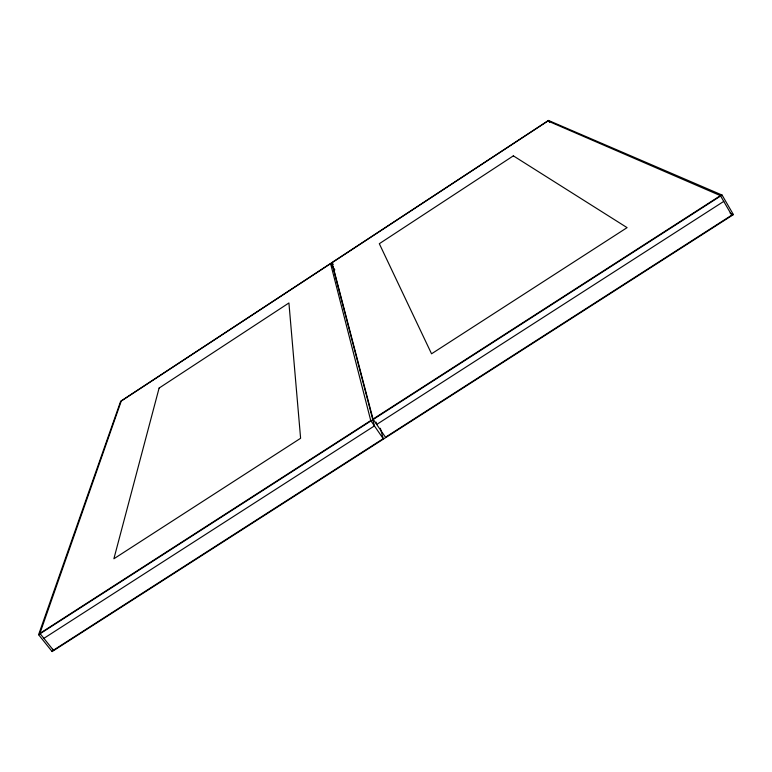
<?xml version="1.0" encoding="UTF-8"?>
<svg xmlns="http://www.w3.org/2000/svg" width="772" height="772" viewBox="0 0 772 772"><rect width="100%" height="100%" fill="white"/><g stroke="black" fill="none" stroke-linecap="round" stroke-linejoin="round"><path stroke-width="1.16" d="M52.12 651.558L733.4 214.616L722.071 195.065L548.458 120.442L120.654 401.257L38.6 634.7L52.12 651.558L52.853 649.271M380.364 428.277L383.221 438.689L53.403 650.236L39.903 633.387L121.262 401.044L330.599 263.638L334.826 269.901M332.028 262.702L547.908 121.001L720.411 195.634L731.731 215.156L385.489 437.242L373.021 419.099L332.028 262.702L333.205 264.439M39.903 633.387L370.743 420.566L330.599 263.638M373.021 419.099L720.411 195.634M38.6 634.7L722.071 195.065M43.879 638.357L374.42 425.912L332.954 267.122M723.75 201.395L376.697 424.455L376.07 422.12M730.119 213.101L733.4 214.616M370.743 420.566L383.221 438.689M548.458 120.442L549.616 122.352M159.1 388.075L113.88 558.774L300.607 438.284L288.921 302.971L159.1 388.075M513.351 155.847L379.322 243.711L431.548 353.798L627.086 227.634L513.351 155.847"/></g></svg>
